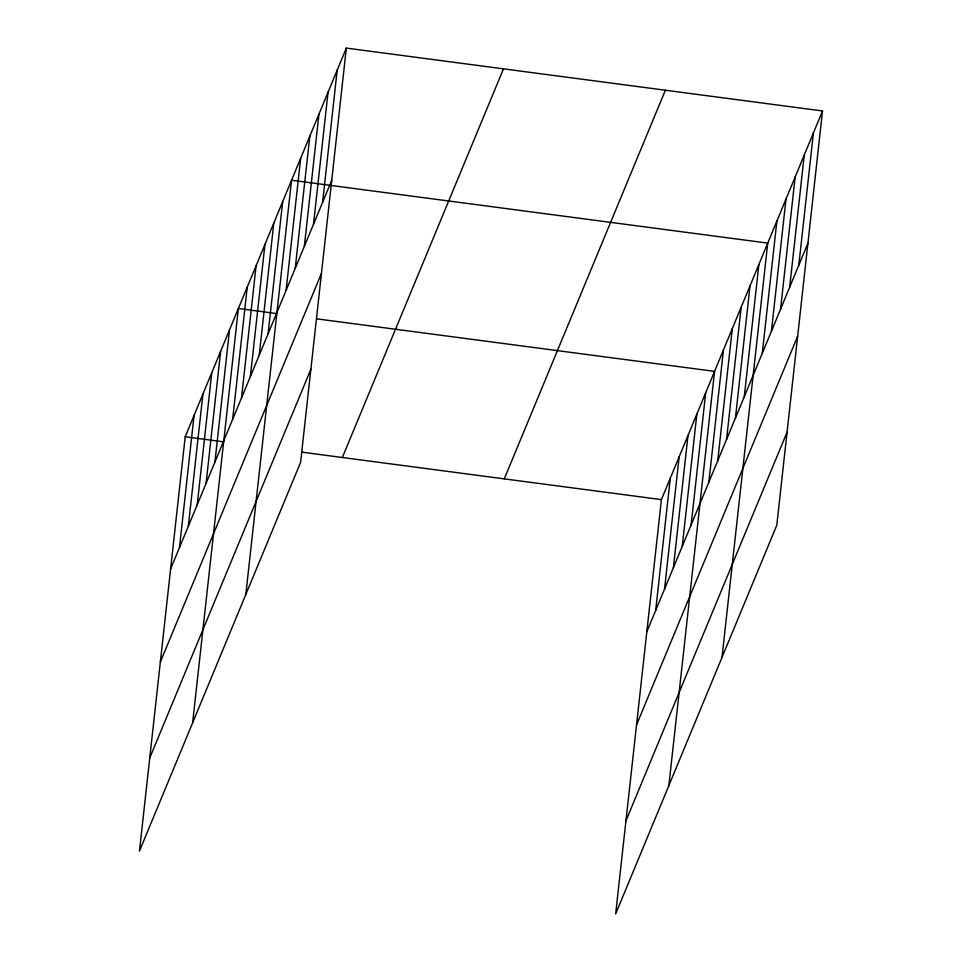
<?xml version="1.0" encoding="UTF-8"?>
<svg xmlns="http://www.w3.org/2000/svg" width="962" height="962" viewBox="0 0 962 962"><rect width="100%" height="100%" fill="white"/><g stroke="black" fill="none" stroke-linecap="round" stroke-linejoin="round"><path stroke-width="1.44" d="M346.332 48.1L185.209 436.76L139.478 851.033L300.589 462.385L346.332 48.1L822.522 110.967L776.791 525.24L615.668 913.9L661.411 499.615L822.522 110.967M179.473 547.57L194.071 415.38M188.336 526.202L202.934 394.011M197.198 504.822L211.796 372.631M206.06 483.453L220.659 351.25M214.923 462.073L229.521 329.882M192.64 722.775L238.384 308.501L276.924 313.588M232.648 419.324L247.234 287.121M241.51 397.943L256.096 265.752M250.373 376.563L264.959 244.372M259.235 355.194L273.821 222.992M268.097 333.814L282.684 201.623M245.815 594.528L291.546 180.243L767.748 243.109L722.005 657.383M286.087 290.416L300.673 158.225M295.214 268.386L309.812 136.195M304.341 246.368L318.939 114.177M313.48 224.338L328.066 92.148M322.607 202.321L337.193 70.13M655.675 610.437L670.273 478.246M664.538 589.057L679.136 456.866M673.4 567.688L687.998 435.497M682.262 546.308L696.849 414.117M691.125 524.939L705.711 392.736M668.843 785.641L714.574 371.368L316.955 318.879M708.85 482.178L723.436 349.988M717.712 460.81L732.298 328.607M726.563 439.43L741.161 307.239M735.425 418.049L750.023 285.858M744.287 396.681L758.886 264.478M762.289 353.27L776.875 221.08M771.416 331.253L786.002 199.062M780.543 309.223L795.141 177.032M789.67 287.205L804.268 155.014M798.809 265.175L813.395 132.984M170.611 568.951L331.734 180.291M160.341 662.036L321.452 273.376M149.747 757.948L310.87 369.288M342.352 457.503L503.475 68.843M504.268 478.872L665.379 90.224M646.813 631.818L807.936 243.158M636.531 724.903L797.654 336.243M625.949 820.814L787.072 432.154M185.209 436.76L223.749 441.847M302.333 452.224L661.411 499.615"/></g></svg>
